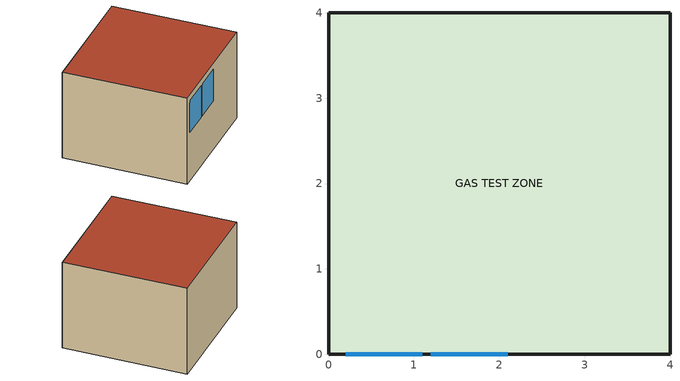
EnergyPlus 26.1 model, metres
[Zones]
GAS TEST ZONE
 floor ground (G OPAQUE HOST CONSTRUCTION): 4,4 4,0 0,0 0,4 z0
 wall outside (G OPAQUE HOST CONSTRUCTION): 0,0 4,0 4,4 0,4 0,0 z0:3
 window (A AIR WINDOW CONSTRUCTION): 0.2,0 1.1,0 z1.7:2.8
 window (B ARGON WINDOW CONSTRUCTION): 1.2,0 2.1,0 z1.7:2.8
 roof outside (G OPAQUE HOST CONSTRUCTION): 0,4 0,0 4,0 4,4 z3
[Building]
Window Material Gas Mixture Compare: 0, Suburbs, 0.04, 0.4, FullExterior, 25, 6
[Site:GroundTemperature:BuildingSurface]
18, 18, 18, 18, 18, 18, 18, 18, 18, 18, 18, 18
[Site:Location]
Golden: 39.74, -105.18, -7, 1829
[Construction]
A AIR WINDOW CONSTRUCTION: DISTINCTIVE GAS TEST GLASS, A COUNT1 XENON MIX, DISTINCTIVE GAS TEST GLASS, B ORDER AIR ARGON MIX, DISTINCTIVE GAS TEST GLASS, C ORDER ARGON AIR MIX, DISTINCTIVE GAS TEST GLASS
B ARGON WINDOW CONSTRUCTION: DISTINCTIVE GAS TEST GLASS, D COUNT3 ZERO THIRD MIX, DISTINCTIVE GAS TEST GLASS, E COUNT4 DUPLICATE MIX, DISTINCTIVE GAS TEST GLASS, A COUNT1 XENON MIX, DISTINCTIVE GAS TEST GLASS
G OPAQUE HOST CONSTRUCTION: DISTINCTIVE GAS OPAQUE HOST MATERIAL
[Material]
DISTINCTIVE GAS OPAQUE HOST MATERIAL: Rough, 0.113, 0.347, 913, 836, 0.87, 0.63, 0.58
[WindowMaterial:GasMixture]
A COUNT1 XENON MIX: 0.0127, 1, Xenon, 0.37, Air, 0.63
B ORDER AIR ARGON MIX: 0.0127, 2, Air, 0.2, Argon, 0.3
C ORDER ARGON AIR MIX: 0.0127, 2, Argon, 0.3, Air, 0.2
D COUNT3 ZERO THIRD MIX: 0.0127, 3, Air, 0.4, Argon, 0.6, Krypton
E COUNT4 DUPLICATE MIX: 0.0127, 4, Air, 0.1, Argon, 0.2, Air, 0.3, Xenon, 0.4
[WindowMaterial:Glazing]
DISTINCTIVE GAS TEST GLASS: SpectralAverage, , 0.0064, 0.612, 0.137, 0.149, 0.721, 0.109, 0.123, 0.021, 0.823, 0.786, 1.17, 0.93, No, 6.8e+10, 0.24
[Zone]
GAS TEST ZONE: 0, 0, 0, 0, 1, 1, 3, 48, 16
